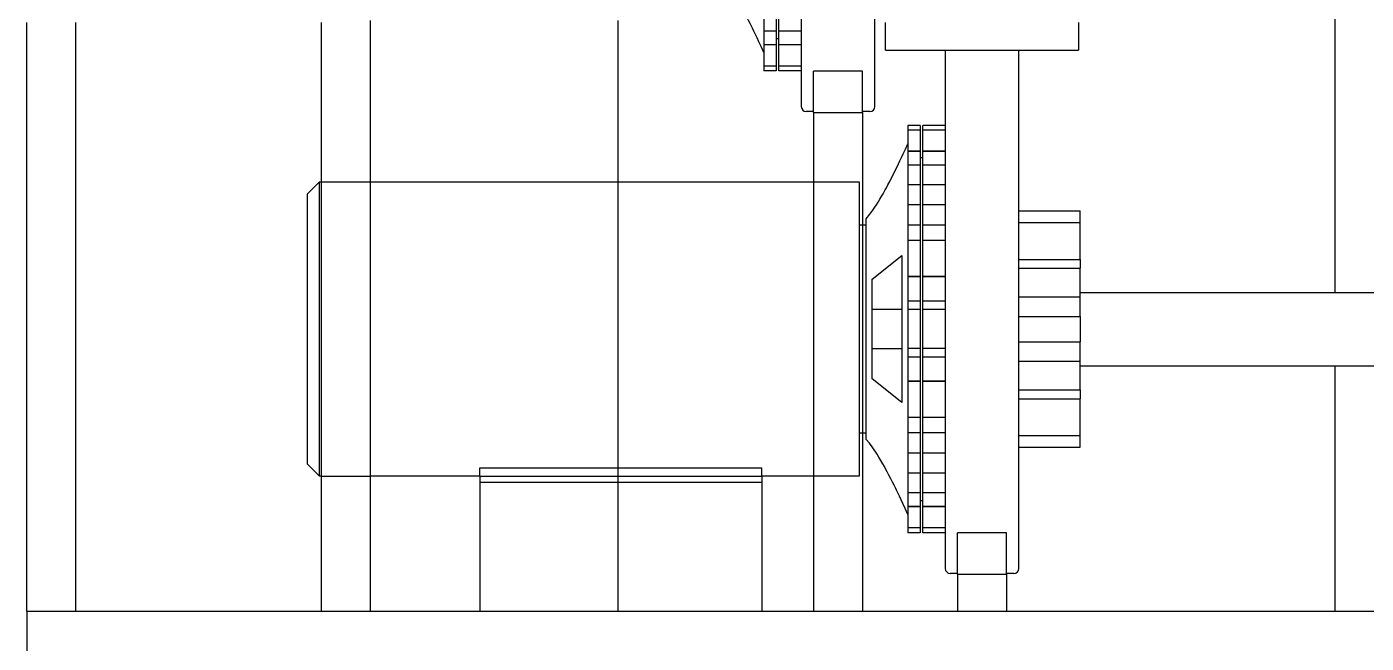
# Model space of a CAD drawing. Header units: inches. Extents: x 1687 to 2128, y 1222 to 1501.
# Drawn here: x 1939.6 to 1994.2, y 1292.6 to 1317.7 of the extents above; entities that cross this region are included whole.
import ezdxf

# ---------------------------------------------------------------- set-up
doc = ezdxf.new("R2010")
doc.units = ezdxf.units.IN
doc.header["$MEASUREMENT"] = 0
for name, color, linetype in [('External Disconnect 1 H1', 7, 'Continuous'), ('No External Disconnect H1', 7, 'Continuous'), ('WDPUMP', 7, 'Continuous'), ('WEPC', 7, 'Continuous'), ('WSPUMP', 7, 'Continuous')]:
    doc.layers.add(name, color=color, linetype=linetype)

msp = doc.modelspace()

# ---------------------------------------------------------------- linework, layer by layer
at = {"color": 0, "linetype": 'Continuous'}
for q in [(2058.4461, 1293.8642), (1939.5656, 1285.8642), (2058.4461, 1293.8642), (1939.5656, 1285.8642)]:
    msp.add_line((1939.5656, 1293.8642), q, dxfattribs=at)
at = {"layer": 'External Disconnect 1 H1', "color": 0, "linetype": 'Continuous'}
for p, q in [((1951.5656, 1317.8642), (1951.5656, 1293.8642)), ((1951.5656, 1317.8642), (1951.5656, 1293.8642)), ((1953.5656, 1317.8642), (1953.5656, 1293.8642)), ((1953.5656, 1317.8642), (1953.5656, 1293.8642))]:
    msp.add_line(p, q, dxfattribs=at)
at = {"layer": 'No External Disconnect H1', "color": 0, "linetype": 'Continuous'}
for p, q in [((1951.5656, 1311.3642), (1953.5656, 1311.3642)), ((1951.5656, 1311.3642), (1953.5656, 1311.3642)), ((1951.5656, 1299.3642), (1953.5656, 1299.3642)), ((1951.5656, 1299.3642), (1953.5656, 1299.3642))]:
    msp.add_line(p, q, dxfattribs=at)
at = {"layer": 'WDPUMP', "color": 0, "linetype": 'Continuous'}
for p, q in [((1971.1414, 1328.3247), (1971.1414, 1314.4329)), ((1974.1414, 1314.4329), (1974.1414, 1328.3247)), ((1992.9018, 1306.8576), (1992.9018, 1322.6913)), ((1969.6164, 1318.3207), (1969.6164, 1317.5161)), ((1970.1164, 1318.3207), (1970.1164, 1317.5161)), ((1970.2244, 1317.5161), (1970.2244, 1318.3207)), ((1953.5656, 1317.9479), (1953.5656, 1293.8642)), ((1963.6664, 1317.9479), (1963.6664, 1293.8642)), ((1974.5739, 1316.7392), (1974.5739, 1317.8642)), ((1982.4489, 1317.8642), (1982.4489, 1316.7392)), ((1970.1164, 1317.5161), (1969.6164, 1317.5161)), ((1969.6164, 1317.5161), (1969.6164, 1316.9606)), ((1970.1164, 1317.5161), (1970.1164, 1316.9606)), ((1970.2244, 1317.1979), (1970.1164, 1317.1979)), ((1971.1414, 1317.5161), (1970.2244, 1317.5161)), ((1970.2244, 1316.9606), (1970.2244, 1317.5161)), ((1969.6164, 1316.9606), (1969.6164, 1316.949)), ((1970.1164, 1316.9606), (1969.6164, 1316.9606)), ((1970.1164, 1316.949), (1969.6164, 1316.949)), ((1969.6164, 1316.949), (1969.6164, 1316.0862)), ((1970.1164, 1316.9608), (1970.1164, 1316.949)), ((1970.1164, 1316.949), (1970.1164, 1316.0862)), ((1970.2244, 1316.949), (1970.2244, 1316.9608)), ((1971.1414, 1316.9606), (1970.2244, 1316.9606)), ((1971.1414, 1316.949), (1970.2244, 1316.949)), ((1970.2244, 1316.0862), (1970.2244, 1316.949)), ((1974.5739, 1316.7392), (1982.4489, 1316.7392)), ((1977.0114, 1316.7392), (1977.0114, 1309.491)), ((1980.0114, 1309.491), (1980.0114, 1316.7392)), ((1970.1164, 1316.0862), (1969.6164, 1316.0862)), ((1969.6164, 1316.0862), (1969.6164, 1315.8911)), ((1970.1164, 1316.0862), (1970.1164, 1315.8911)), ((1971.1414, 1316.0862), (1970.2244, 1316.0862)), ((1970.2244, 1315.8911), (1970.2244, 1316.0862)), ((1970.1164, 1315.8911), (1969.6164, 1315.8911)), ((1971.1414, 1315.8911), (1970.2244, 1315.8911)), ((1973.6414, 1315.886), (1971.6414, 1315.886)), ((1971.6414, 1314.1979), (1971.6414, 1315.886)), ((1973.6414, 1314.1979), (1973.6414, 1315.886)), ((1971.6414, 1314.2329), (1971.3414, 1314.2329)), ((1971.6414, 1314.1979), (1973.6414, 1314.1979)), ((1971.6414, 1314.1979), (1971.6414, 1293.8642)), ((1973.9414, 1314.2329), (1973.6414, 1314.2329)), ((1973.6414, 1314.1979), (1973.6414, 1293.8642)), ((1975.9864, 1313.6709), (1975.4864, 1313.6709)), ((1975.4864, 1313.6709), (1975.4864, 1313.4758)), ((1975.9864, 1313.6709), (1975.4864, 1313.6709)), ((1975.4864, 1313.6709), (1975.4864, 1313.6709)), ((1975.9864, 1313.4758), (1975.4864, 1313.4758)), ((1975.4864, 1313.4758), (1975.4864, 1312.613)), ((1975.9864, 1313.6709), (1975.9864, 1313.4758)), ((1975.9864, 1313.6709), (1975.9864, 1313.6709)), ((1975.9864, 1313.4758), (1975.9864, 1312.613)), ((1977.0114, 1313.671), (1976.0944, 1313.6709)), ((1977.0114, 1313.6709), (1976.0944, 1313.6709)), ((1976.0944, 1313.4758), (1976.0944, 1313.6709)), ((1976.0944, 1313.6709), (1976.0944, 1313.6709)), ((1977.0114, 1313.4758), (1976.0944, 1313.4758)), ((1976.0944, 1312.613), (1976.0944, 1313.4758)), ((1975.4864, 1312.613), (1975.4864, 1312.6013)), ((1975.9864, 1312.613), (1975.4864, 1312.613)), ((1975.9864, 1312.6013), (1975.4864, 1312.6013)), ((1975.4864, 1312.6013), (1975.4864, 1312.0457)), ((1975.9864, 1312.613), (1975.9864, 1312.6015)), ((1975.9864, 1312.6013), (1975.9864, 1312.0457)), ((1975.9864, 1312.3642), (1976.0944, 1312.3642)), ((1977.0114, 1312.613), (1976.0944, 1312.613)), ((1976.0944, 1312.6015), (1976.0944, 1312.613)), ((1977.0114, 1312.6013), (1976.0944, 1312.6013)), ((1976.0944, 1312.0457), (1976.0944, 1312.6013)), ((1975.9864, 1312.0457), (1975.4864, 1312.0457)), ((1975.4864, 1312.0457), (1975.4864, 1311.2411)), ((1975.9864, 1312.0457), (1975.9864, 1311.2411)), ((1977.0114, 1312.0457), (1976.0944, 1312.0457)), ((1976.0944, 1311.2411), (1976.0944, 1312.0457)), ((1950.9954, 1310.8642), (1951.4954, 1311.3642)), ((1951.4954, 1311.3642), (1951.5656, 1311.3642)), ((1951.4954, 1299.3642), (1951.4954, 1311.3642)), ((1963.6664, 1311.3642), (1973.5054, 1311.3642)), ((1973.5054, 1311.3642), (1973.5054, 1299.3642)), ((1975.4864, 1311.2411), (1975.4864, 1310.4299)), ((1975.9864, 1311.2411), (1975.4864, 1311.2411)), ((1975.9864, 1311.2411), (1975.9864, 1310.4303)), ((1977.0114, 1311.2411), (1976.0944, 1311.2411)), ((1976.0944, 1310.4303), (1976.0944, 1311.2411)), ((1950.9954, 1310.8642), (1950.9954, 1299.8642)), ((1975.9864, 1310.4299), (1975.4864, 1310.4299)), ((1975.4864, 1310.4299), (1975.4864, 1309.5984)), ((1975.9864, 1310.4299), (1975.9864, 1309.5984)), ((1977.0114, 1310.4299), (1976.0944, 1310.4299)), ((1976.0944, 1309.5984), (1976.0944, 1310.4299)), ((1980.0114, 1310.1882), (1982.5114, 1310.1882)), ((1982.5114, 1309.7063), (1982.5114, 1310.1882)), ((1973.5054, 1309.6142), (1973.7864, 1309.6142)), ((1973.7864, 1300.8642), (1973.7864, 1309.8642)), ((1975.9864, 1309.5984), (1975.4864, 1309.5984)), ((1975.4864, 1309.5984), (1975.4864, 1308.9745)), ((1975.9864, 1309.5984), (1975.9864, 1308.9745)), ((1977.0114, 1309.5984), (1976.0944, 1309.5984)), ((1976.0944, 1308.9745), (1976.0944, 1309.5984)), ((1980.0114, 1309.7063), (1982.5114, 1309.7063)), ((1982.5114, 1308.2033), (1982.5114, 1309.7063)), ((1975.4864, 1308.9745), (1975.4864, 1307.5069)), ((1975.9864, 1308.9745), (1975.4864, 1308.9745)), ((1975.9864, 1308.9745), (1975.9864, 1307.5069)), ((1977.0114, 1308.9745), (1976.0944, 1308.9745)), ((1976.0944, 1307.5069), (1976.0944, 1308.9745)), ((1977.0114, 1309.491), (1977.0114, 1295.5992)), ((1980.0114, 1295.5992), (1980.0114, 1309.491)), ((1974.0364, 1307.3985), (1975.2364, 1308.3642)), ((1975.2364, 1308.3642), (1975.2364, 1302.3642)), ((1980.0114, 1308.2033), (1982.5114, 1308.2033)), ((1982.5114, 1308.2033), (1982.5114, 1307.8433)), ((1974.0364, 1303.3299), (1974.0364, 1307.3985)), ((1975.9864, 1307.5069), (1975.4864, 1307.5069)), ((1975.4864, 1307.5069), (1975.4864, 1307.4873)), ((1975.9864, 1307.4873), (1975.4864, 1307.4873)), ((1975.4864, 1307.4873), (1975.4864, 1306.5065)), ((1975.9864, 1307.5069), (1975.9864, 1307.4873)), ((1975.9864, 1307.4873), (1975.9864, 1306.5065)), ((1977.0114, 1307.5069), (1976.0944, 1307.5069)), ((1976.0944, 1307.4873), (1976.0944, 1307.5069)), ((1976.0944, 1306.5065), (1976.0944, 1307.4873)), ((1977.0114, 1307.4873), (1976.0944, 1307.4873)), ((1980.0114, 1307.8455), (1982.5114, 1307.8455)), ((1982.5114, 1306.6815), (1982.5114, 1307.8455)), ((1982.5114, 1306.8576), (2002.4489, 1306.8576)), ((1975.9864, 1306.5065), (1975.4864, 1306.5065)), ((1975.4864, 1306.5065), (1975.4864, 1306.1583)), ((1975.9864, 1306.5065), (1975.9864, 1306.1583)), ((1977.0114, 1306.5065), (1976.0944, 1306.5065)), ((1976.0944, 1306.1583), (1976.0944, 1306.5065)), ((1980.0114, 1306.6815), (1982.5114, 1306.6815)), ((1982.5114, 1305.8724), (1982.5114, 1306.6815)), ((1974.0364, 1306.1767), (1975.2364, 1306.1767)), ((1975.4864, 1306.1583), (1975.4864, 1304.5697)), ((1975.9864, 1306.1583), (1975.4864, 1306.1583)), ((1975.9864, 1306.1583), (1975.9864, 1304.5697)), ((1977.0114, 1306.1583), (1976.0944, 1306.1583)), ((1976.0944, 1304.5697), (1976.0944, 1306.1583)), ((1980.0114, 1305.8724), (1982.5114, 1305.8724)), ((1982.5114, 1305.8724), (1982.5114, 1304.8427)), ((1980.0114, 1304.8427), (1982.5114, 1304.8427)), ((1982.5114, 1304.0493), (1982.5114, 1304.8427)), ((1975.2364, 1304.5517), (1974.0364, 1304.5517)), ((1975.9864, 1304.5697), (1975.4864, 1304.5697)), ((1975.4864, 1304.5697), (1975.4864, 1304.2214)), ((1975.9864, 1304.2214), (1975.4864, 1304.2214)), ((1975.4864, 1304.2214), (1975.4864, 1303.2407)), ((1975.9864, 1304.5697), (1975.9864, 1304.2214)), ((1975.9864, 1304.2214), (1975.9864, 1303.2407)), ((1977.0114, 1304.5697), (1976.0944, 1304.5697)), ((1976.0944, 1304.2214), (1976.0944, 1304.5697)), ((1977.0114, 1304.2214), (1976.0944, 1304.2214)), ((1976.0944, 1303.2407), (1976.0944, 1304.2214)), ((1980.0114, 1304.0493), (1982.5114, 1304.0493)), ((1982.5114, 1302.8851), (1982.5114, 1304.0493)), ((1982.5114, 1303.8576), (2002.4489, 1303.8576)), ((1992.9018, 1293.8642), (1992.9018, 1303.8576)), ((1975.2364, 1302.3642), (1974.0364, 1303.3299)), ((1975.9864, 1303.2407), (1975.4864, 1303.2407)), ((1975.4864, 1303.2407), (1975.4864, 1303.2211)), ((1975.4864, 1303.2211), (1975.4864, 1301.7535)), ((1975.9864, 1303.2211), (1975.4864, 1303.2211)), ((1975.9864, 1303.2407), (1975.9864, 1303.2211)), ((1975.9864, 1303.2211), (1975.9864, 1301.7535)), ((1977.0114, 1303.2407), (1976.0944, 1303.2407)), ((1976.0944, 1303.2211), (1976.0944, 1303.2407)), ((1977.0114, 1303.2211), (1976.0944, 1303.2211)), ((1976.0944, 1301.7535), (1976.0944, 1303.2211)), ((1980.0114, 1302.8851), (1982.5114, 1302.8851)), ((1980.0114, 1302.5171), (1982.5114, 1302.5171)), ((1982.5114, 1302.8829), (1982.5114, 1302.5171)), ((1982.5114, 1301.0233), (1982.5114, 1302.5171)), ((1975.9864, 1301.7535), (1975.4864, 1301.7535)), ((1975.4864, 1301.7535), (1975.4864, 1301.1296)), ((1975.9864, 1301.7535), (1975.9864, 1301.1296)), ((1977.0114, 1301.7535), (1976.0944, 1301.7535)), ((1976.0944, 1301.1296), (1976.0944, 1301.7535)), ((1973.7864, 1301.1142), (1973.5054, 1301.1142)), ((1975.9864, 1301.1296), (1975.4864, 1301.1296)), ((1975.4864, 1301.1296), (1975.4864, 1300.2981)), ((1975.9864, 1301.1296), (1975.9864, 1300.2981)), ((1977.0114, 1301.1296), (1976.0944, 1301.1296)), ((1976.0944, 1300.2981), (1976.0944, 1301.1296)), ((1980.0114, 1301.0233), (1982.5114, 1301.0233)), ((1982.5114, 1300.5408), (1982.5114, 1301.0233)), ((1975.4864, 1300.2981), (1975.4864, 1299.487)), ((1975.9864, 1300.2981), (1975.4864, 1300.2981)), ((1975.9864, 1300.2985), (1975.9864, 1299.487)), ((1976.0944, 1299.487), (1976.0944, 1300.2985)), ((1977.0114, 1300.2981), (1976.0944, 1300.2981)), ((1980.0114, 1300.5408), (1982.5114, 1300.5408)), ((1980.0114, 1300.5402), (1982.5114, 1300.5408)), ((1982.5114, 1300.5408), (1982.5114, 1300.5408)), ((1951.4954, 1299.3642), (1950.9954, 1299.8642)), ((1963.6664, 1299.7073), (1969.5364, 1299.7073)), ((1969.5364, 1299.3642), (1969.5364, 1299.7073)), ((1951.5656, 1299.3642), (1951.4954, 1299.3642)), ((1963.6664, 1299.3642), (1969.5364, 1299.3642)), ((1973.5054, 1299.3642), (1969.5364, 1299.3642)), ((1969.5364, 1299.3642), (1969.5364, 1299.1142)), ((1975.9864, 1299.487), (1975.4864, 1299.487)), ((1975.4864, 1299.487), (1975.4864, 1298.6824)), ((1975.9864, 1299.487), (1975.9864, 1298.6824)), ((1977.0114, 1299.487), (1976.0944, 1299.487)), ((1976.0944, 1298.6824), (1976.0944, 1299.487)), ((1963.6664, 1299.1142), (1969.5364, 1299.1142)), ((1969.5364, 1299.1142), (1969.5364, 1293.8642)), ((1975.9864, 1298.6824), (1975.4864, 1298.6824)), ((1975.4864, 1298.6824), (1975.4864, 1298.1268)), ((1975.9864, 1298.6824), (1975.9864, 1298.1268)), ((1977.0114, 1298.6824), (1976.0944, 1298.6824)), ((1976.0944, 1298.1268), (1976.0944, 1298.6824)), ((1975.4864, 1298.1268), (1975.4864, 1298.1152)), ((1975.9864, 1298.1268), (1975.4864, 1298.1268)), ((1975.9864, 1298.1152), (1975.4864, 1298.1152)), ((1975.4864, 1298.1152), (1975.4864, 1297.2524)), ((1976.0944, 1298.3642), (1975.9864, 1298.3642)), ((1975.9864, 1298.127), (1975.9864, 1298.1152)), ((1975.9864, 1298.1152), (1975.9864, 1297.2524)), ((1976.0944, 1298.1152), (1976.0944, 1298.127)), ((1977.0114, 1298.1268), (1976.0944, 1298.1268)), ((1977.0114, 1298.1152), (1976.0944, 1298.1152)), ((1976.0944, 1297.2524), (1976.0944, 1298.1152)), ((1975.9864, 1297.2524), (1975.4864, 1297.2524)), ((1975.4864, 1297.2524), (1975.4864, 1297.0574)), ((1975.9864, 1297.0574), (1975.4864, 1297.0574)), ((1975.9864, 1297.2524), (1975.9864, 1297.0574)), ((1977.0114, 1297.2524), (1976.0944, 1297.2524)), ((1976.0944, 1297.0574), (1976.0944, 1297.2524)), ((1977.0114, 1297.0574), (1976.0944, 1297.0574)), ((1979.5114, 1297.0523), (1977.5114, 1297.0523)), ((1977.5114, 1295.3642), (1977.5114, 1297.0523)), ((1979.5114, 1295.3642), (1979.5114, 1297.0523)), ((1977.5114, 1295.3992), (1977.2114, 1295.3992)), ((1977.5114, 1295.3642), (1979.5114, 1295.3642)), ((1977.5114, 1295.3642), (1977.5114, 1293.8642)), ((1979.8114, 1295.3992), (1979.5114, 1295.3992)), ((1979.5114, 1295.3992), (1979.5114, 1293.8642))]:
    msp.add_line(p, q, dxfattribs=at)
at = {"layer": 'WDPUMP', "color": 0, "linetype": 'Continuous', "flags": 128}
for points in [[(1969.6164, 1316.6389), (1969.5067, 1316.8793), (1969.4146, 1317.0784), (1969.3395, 1317.2388), (1969.2721, 1317.3813), (1969.2091, 1317.5128), (1969.1507, 1317.6336), (1969.1078, 1317.7212), (1969.0557, 1317.8267), (1968.9944, 1317.9494), (1968.9239, 1318.0883), (1968.846, 1318.2389), (1968.7768, 1318.37), (1968.7198, 1318.4757), (1968.6596, 1318.5855), (1968.5959, 1318.6989), (1968.5187, 1318.8327), (1968.4345, 1318.9737), (1968.3591, 1319.0951), (1968.3065, 1319.1769), (1968.2432, 1319.272), (1968.1571, 1319.3953), (1968.0482, 1319.5404), (1967.9164, 1319.6979)], [(1973.7864, 1309.8642), (1973.9368, 1310.0456), (1974.0566, 1310.2082), (1974.1459, 1310.3387), (1974.2088, 1310.4352), (1974.2744, 1310.5395), (1974.348, 1310.6606), (1974.424, 1310.79), (1974.4763, 1310.8815), (1974.5217, 1310.9624), (1974.562, 1311.0354), (1974.6116, 1311.1267), (1974.6736, 1311.2426), (1974.7479, 1311.3844), (1974.8239, 1311.5325), (1974.9147, 1311.7133), (1974.9875, 1311.8607), (1975.0441, 1311.9768), (1975.1008, 1312.0944), (1975.1615, 1312.2218), (1975.2251, 1312.3564), (1975.2971, 1312.5106), (1975.3842, 1312.6991), (1975.4864, 1312.9232)], [(1975.4864, 1297.8052), (1975.3767, 1298.0456), (1975.2846, 1298.2447), (1975.2095, 1298.4051), (1975.1421, 1298.5476), (1975.0791, 1298.6791), (1975.0207, 1298.7999), (1974.9778, 1298.8875), (1974.9257, 1298.993), (1974.8644, 1299.1157), (1974.7939, 1299.2546), (1974.716, 1299.4052), (1974.6468, 1299.5363), (1974.5898, 1299.6419), (1974.5296, 1299.7518), (1974.4659, 1299.8652), (1974.3887, 1299.9989), (1974.3045, 1300.14), (1974.2291, 1300.2614), (1974.1765, 1300.3432), (1974.1132, 1300.4383), (1974.0271, 1300.5616), (1973.9182, 1300.7067), (1973.7864, 1300.8642)]]:
    msp.add_lwpolyline(points, dxfattribs=at)
at = {"layer": 'WDPUMP', "color": 0, "linetype": 'Continuous'}
for centre, start, end in [((1971.3414, 1314.4329), 180, 270), ((1973.9414, 1314.4329), 270, 0), ((1977.2114, 1295.5992), 180, 270), ((1979.8114, 1295.5992), 270, 0)]:
    msp.add_arc(centre, 0.2, start, end, dxfattribs=at)
at = {"layer": 'WEPC', "color": 0, "linetype": 'Continuous'}
for p, q in [((1939.5656, 1293.8642), (1939.5656, 1317.8642)), ((1939.5656, 1293.8642), (1939.5656, 1317.8642)), ((1941.5656, 1293.8642), (1941.5656, 1317.8642)), ((1941.5656, 1293.8642), (1941.5656, 1317.8642))]:
    msp.add_line(p, q, dxfattribs=at)
at = {"layer": 'WSPUMP', "color": 0, "linetype": 'Continuous'}
for p, q in [((1974.5739, 1316.7392), (1974.5739, 1317.8642)), ((1982.4489, 1317.8642), (1982.4489, 1316.7392)), ((1974.5739, 1316.7392), (1982.4489, 1316.7392)), ((1977.0114, 1316.7392), (1977.0114, 1309.491)), ((1980.0114, 1309.491), (1980.0114, 1316.7392)), ((1975.9864, 1313.6709), (1975.4864, 1313.6709)), ((1975.4864, 1313.6709), (1975.4864, 1313.4758)), ((1975.9864, 1313.6709), (1975.4864, 1313.6709)), ((1975.4864, 1313.6709), (1975.4864, 1313.6709)), ((1975.9864, 1313.4758), (1975.4864, 1313.4758)), ((1975.4864, 1313.4758), (1975.4864, 1312.613)), ((1975.9864, 1313.6709), (1975.9864, 1313.4758)), ((1975.9864, 1313.6709), (1975.9864, 1313.6709)), ((1975.9864, 1313.4758), (1975.9864, 1312.613)), ((1977.0114, 1313.671), (1976.0944, 1313.6709)), ((1977.0114, 1313.6709), (1976.0944, 1313.6709)), ((1976.0944, 1313.4758), (1976.0944, 1313.6709)), ((1976.0944, 1313.6709), (1976.0944, 1313.6709)), ((1977.0114, 1313.4758), (1976.0944, 1313.4758)), ((1976.0944, 1312.613), (1976.0944, 1313.4758)), ((1975.4864, 1312.613), (1975.4864, 1312.6013)), ((1975.9864, 1312.613), (1975.4864, 1312.613)), ((1975.9864, 1312.6013), (1975.4864, 1312.6013)), ((1975.4864, 1312.6013), (1975.4864, 1312.0457)), ((1975.9864, 1312.613), (1975.9864, 1312.6015)), ((1975.9864, 1312.6013), (1975.9864, 1312.0457)), ((1975.9864, 1312.3642), (1976.0944, 1312.3642)), ((1977.0114, 1312.613), (1976.0944, 1312.613)), ((1976.0944, 1312.6015), (1976.0944, 1312.613)), ((1977.0114, 1312.6013), (1976.0944, 1312.6013)), ((1976.0944, 1312.0457), (1976.0944, 1312.6013)), ((1975.9864, 1312.0457), (1975.4864, 1312.0457)), ((1975.4864, 1312.0457), (1975.4864, 1311.2411)), ((1975.9864, 1312.0457), (1975.9864, 1311.2411)), ((1977.0114, 1312.0457), (1976.0944, 1312.0457)), ((1976.0944, 1311.2411), (1976.0944, 1312.0457)), ((1950.9954, 1310.8642), (1951.4954, 1311.3642)), ((1951.4954, 1311.3642), (1951.5656, 1311.3642)), ((1951.4954, 1299.3642), (1951.4954, 1311.3642)), ((1953.5656, 1311.3642), (1973.5054, 1311.3642)), ((1973.5054, 1311.3642), (1973.5054, 1299.3642)), ((1975.4864, 1311.2411), (1975.4864, 1310.4299)), ((1975.9864, 1311.2411), (1975.4864, 1311.2411)), ((1975.9864, 1311.2411), (1975.9864, 1310.4303)), ((1977.0114, 1311.2411), (1976.0944, 1311.2411)), ((1976.0944, 1310.4303), (1976.0944, 1311.2411)), ((1950.9954, 1310.8642), (1950.9954, 1299.8642)), ((1975.9864, 1310.4299), (1975.4864, 1310.4299)), ((1975.4864, 1310.4299), (1975.4864, 1309.5984)), ((1975.9864, 1310.4299), (1975.9864, 1309.5984)), ((1977.0114, 1310.4299), (1976.0944, 1310.4299)), ((1976.0944, 1309.5984), (1976.0944, 1310.4299)), ((1980.0114, 1310.1882), (1982.5114, 1310.1882)), ((1982.5114, 1309.7063), (1982.5114, 1310.1882)), ((1973.5054, 1309.6142), (1973.7864, 1309.6142)), ((1973.7864, 1300.8642), (1973.7864, 1309.8642)), ((1975.9864, 1309.5984), (1975.4864, 1309.5984)), ((1975.4864, 1309.5984), (1975.4864, 1308.9745)), ((1975.9864, 1309.5984), (1975.9864, 1308.9745)), ((1977.0114, 1309.5984), (1976.0944, 1309.5984)), ((1976.0944, 1308.9745), (1976.0944, 1309.5984)), ((1980.0114, 1309.7063), (1982.5114, 1309.7063)), ((1982.5114, 1308.2033), (1982.5114, 1309.7063)), ((1975.4864, 1308.9745), (1975.4864, 1307.5069)), ((1975.9864, 1308.9745), (1975.4864, 1308.9745)), ((1975.9864, 1308.9745), (1975.9864, 1307.5069)), ((1977.0114, 1308.9745), (1976.0944, 1308.9745)), ((1976.0944, 1307.5069), (1976.0944, 1308.9745)), ((1977.0114, 1309.491), (1977.0114, 1295.5992)), ((1980.0114, 1295.5992), (1980.0114, 1309.491)), ((1974.0364, 1307.3985), (1975.2364, 1308.3642)), ((1975.2364, 1308.3642), (1975.2364, 1302.3642)), ((1980.0114, 1308.2033), (1982.5114, 1308.2033)), ((1982.5114, 1308.2033), (1982.5114, 1307.8433)), ((1974.0364, 1303.3299), (1974.0364, 1307.3985)), ((1975.9864, 1307.5069), (1975.4864, 1307.5069)), ((1975.4864, 1307.5069), (1975.4864, 1307.4873)), ((1975.9864, 1307.4873), (1975.4864, 1307.4873)), ((1975.4864, 1307.4873), (1975.4864, 1306.5065)), ((1975.9864, 1307.5069), (1975.9864, 1307.4873)), ((1975.9864, 1307.4873), (1975.9864, 1306.5065)), ((1977.0114, 1307.5069), (1976.0944, 1307.5069)), ((1976.0944, 1307.4873), (1976.0944, 1307.5069)), ((1976.0944, 1306.5065), (1976.0944, 1307.4873)), ((1977.0114, 1307.4873), (1976.0944, 1307.4873)), ((1980.0114, 1307.8455), (1982.5114, 1307.8455)), ((1982.5114, 1306.6815), (1982.5114, 1307.8455)), ((1982.5114, 1306.8576), (2002.4489, 1306.8576)), ((1975.9864, 1306.5065), (1975.4864, 1306.5065)), ((1975.4864, 1306.5065), (1975.4864, 1306.1583)), ((1975.9864, 1306.5065), (1975.9864, 1306.1583)), ((1977.0114, 1306.5065), (1976.0944, 1306.5065)), ((1976.0944, 1306.1583), (1976.0944, 1306.5065)), ((1980.0114, 1306.6815), (1982.5114, 1306.6815)), ((1982.5114, 1305.8724), (1982.5114, 1306.6815)), ((1974.0364, 1306.1767), (1975.2364, 1306.1767)), ((1975.4864, 1306.1583), (1975.4864, 1304.5697)), ((1975.9864, 1306.1583), (1975.4864, 1306.1583)), ((1975.9864, 1306.1583), (1975.9864, 1304.5697)), ((1977.0114, 1306.1583), (1976.0944, 1306.1583)), ((1976.0944, 1304.5697), (1976.0944, 1306.1583)), ((1980.0114, 1305.8724), (1982.5114, 1305.8724)), ((1982.5114, 1305.8724), (1982.5114, 1304.8427)), ((1980.0114, 1304.8427), (1982.5114, 1304.8427)), ((1982.5114, 1304.0493), (1982.5114, 1304.8427)), ((1975.2364, 1304.5517), (1974.0364, 1304.5517)), ((1975.9864, 1304.5697), (1975.4864, 1304.5697)), ((1975.4864, 1304.5697), (1975.4864, 1304.2214)), ((1975.9864, 1304.2214), (1975.4864, 1304.2214)), ((1975.4864, 1304.2214), (1975.4864, 1303.2407)), ((1975.9864, 1304.5697), (1975.9864, 1304.2214)), ((1975.9864, 1304.2214), (1975.9864, 1303.2407)), ((1977.0114, 1304.5697), (1976.0944, 1304.5697)), ((1976.0944, 1304.2214), (1976.0944, 1304.5697)), ((1977.0114, 1304.2214), (1976.0944, 1304.2214)), ((1976.0944, 1303.2407), (1976.0944, 1304.2214)), ((1980.0114, 1304.0493), (1982.5114, 1304.0493)), ((1982.5114, 1302.8851), (1982.5114, 1304.0493)), ((1982.5114, 1303.8576), (2002.4489, 1303.8576)), ((1975.2364, 1302.3642), (1974.0364, 1303.3299)), ((1975.9864, 1303.2407), (1975.4864, 1303.2407)), ((1975.4864, 1303.2407), (1975.4864, 1303.2211)), ((1975.4864, 1303.2211), (1975.4864, 1301.7535)), ((1975.9864, 1303.2211), (1975.4864, 1303.2211)), ((1975.9864, 1303.2407), (1975.9864, 1303.2211)), ((1975.9864, 1303.2211), (1975.9864, 1301.7535)), ((1977.0114, 1303.2407), (1976.0944, 1303.2407)), ((1976.0944, 1303.2211), (1976.0944, 1303.2407)), ((1977.0114, 1303.2211), (1976.0944, 1303.2211)), ((1976.0944, 1301.7535), (1976.0944, 1303.2211)), ((1980.0114, 1302.8851), (1982.5114, 1302.8851)), ((1980.0114, 1302.5171), (1982.5114, 1302.5171)), ((1982.5114, 1302.8829), (1982.5114, 1302.5171)), ((1982.5114, 1301.0233), (1982.5114, 1302.5171)), ((1975.9864, 1301.7535), (1975.4864, 1301.7535)), ((1975.4864, 1301.7535), (1975.4864, 1301.1296)), ((1975.9864, 1301.7535), (1975.9864, 1301.1296)), ((1977.0114, 1301.7535), (1976.0944, 1301.7535)), ((1976.0944, 1301.1296), (1976.0944, 1301.7535)), ((1973.7864, 1301.1142), (1973.5054, 1301.1142)), ((1975.9864, 1301.1296), (1975.4864, 1301.1296)), ((1975.4864, 1301.1296), (1975.4864, 1300.2981)), ((1975.9864, 1301.1296), (1975.9864, 1300.2981)), ((1977.0114, 1301.1296), (1976.0944, 1301.1296)), ((1976.0944, 1300.2981), (1976.0944, 1301.1296)), ((1980.0114, 1301.0233), (1982.5114, 1301.0233)), ((1982.5114, 1300.5408), (1982.5114, 1301.0233)), ((1975.4864, 1300.2981), (1975.4864, 1299.487)), ((1975.9864, 1300.2981), (1975.4864, 1300.2981)), ((1975.9864, 1300.2985), (1975.9864, 1299.487)), ((1976.0944, 1299.487), (1976.0944, 1300.2985)), ((1977.0114, 1300.2981), (1976.0944, 1300.2981)), ((1980.0114, 1300.5408), (1982.5114, 1300.5408)), ((1980.0114, 1300.5402), (1982.5114, 1300.5408)), ((1982.5114, 1300.5408), (1982.5114, 1300.5408)), ((1951.4954, 1299.3642), (1950.9954, 1299.8642)), ((1958.0364, 1299.7073), (1969.5364, 1299.7073)), ((1958.0364, 1299.3642), (1958.0364, 1299.7073)), ((1969.5364, 1299.3642), (1969.5364, 1299.7073)), ((1951.5656, 1299.3642), (1951.4954, 1299.3642)), ((1958.0364, 1299.3642), (1953.5656, 1299.3642)), ((1958.0364, 1299.3642), (1969.5364, 1299.3642)), ((1958.0364, 1299.3642), (1958.0364, 1299.1142)), ((1973.5054, 1299.3642), (1969.5364, 1299.3642)), ((1969.5364, 1299.3642), (1969.5364, 1299.1142)), ((1975.9864, 1299.487), (1975.4864, 1299.487)), ((1975.4864, 1299.487), (1975.4864, 1298.6824)), ((1975.9864, 1299.487), (1975.9864, 1298.6824)), ((1977.0114, 1299.487), (1976.0944, 1299.487)), ((1976.0944, 1298.6824), (1976.0944, 1299.487)), ((1958.0364, 1299.1142), (1969.5364, 1299.1142)), ((1958.0364, 1299.1142), (1958.0364, 1293.8642)), ((1969.5364, 1299.1142), (1969.5364, 1293.8642)), ((1975.9864, 1298.6824), (1975.4864, 1298.6824)), ((1975.4864, 1298.6824), (1975.4864, 1298.1268)), ((1975.9864, 1298.6824), (1975.9864, 1298.1268)), ((1977.0114, 1298.6824), (1976.0944, 1298.6824)), ((1976.0944, 1298.1268), (1976.0944, 1298.6824)), ((1975.4864, 1298.1268), (1975.4864, 1298.1152)), ((1975.9864, 1298.1268), (1975.4864, 1298.1268)), ((1975.9864, 1298.1152), (1975.4864, 1298.1152)), ((1975.4864, 1298.1152), (1975.4864, 1297.2524)), ((1976.0944, 1298.3642), (1975.9864, 1298.3642)), ((1975.9864, 1298.127), (1975.9864, 1298.1152)), ((1975.9864, 1298.1152), (1975.9864, 1297.2524)), ((1976.0944, 1298.1152), (1976.0944, 1298.127)), ((1977.0114, 1298.1268), (1976.0944, 1298.1268)), ((1977.0114, 1298.1152), (1976.0944, 1298.1152)), ((1976.0944, 1297.2524), (1976.0944, 1298.1152)), ((1975.9864, 1297.2524), (1975.4864, 1297.2524)), ((1975.4864, 1297.2524), (1975.4864, 1297.0574)), ((1975.9864, 1297.0574), (1975.4864, 1297.0574)), ((1975.9864, 1297.2524), (1975.9864, 1297.0574)), ((1977.0114, 1297.2524), (1976.0944, 1297.2524)), ((1976.0944, 1297.0574), (1976.0944, 1297.2524)), ((1977.0114, 1297.0574), (1976.0944, 1297.0574)), ((1979.5114, 1297.0523), (1977.5114, 1297.0523)), ((1977.5114, 1295.3642), (1977.5114, 1297.0523)), ((1979.5114, 1295.3642), (1979.5114, 1297.0523)), ((1977.5114, 1295.3992), (1977.2114, 1295.3992)), ((1977.5114, 1295.3642), (1979.5114, 1295.3642)), ((1977.5114, 1295.3642), (1977.5114, 1293.8642)), ((1979.8114, 1295.3992), (1979.5114, 1295.3992)), ((1979.5114, 1295.3992), (1979.5114, 1293.8642))]:
    msp.add_line(p, q, dxfattribs=at)
at = {"layer": 'WSPUMP', "color": 0, "linetype": 'Continuous', "flags": 128}
for points in [[(1973.7864, 1309.8642), (1973.9368, 1310.0456), (1974.0566, 1310.2082), (1974.1459, 1310.3387), (1974.2088, 1310.4352), (1974.2744, 1310.5395), (1974.348, 1310.6606), (1974.424, 1310.79), (1974.4763, 1310.8815), (1974.5217, 1310.9624), (1974.562, 1311.0354), (1974.6116, 1311.1267), (1974.6736, 1311.2426), (1974.7479, 1311.3844), (1974.8239, 1311.5325), (1974.9147, 1311.7133), (1974.9875, 1311.8607), (1975.0441, 1311.9768), (1975.1008, 1312.0944), (1975.1615, 1312.2218), (1975.2251, 1312.3564), (1975.2971, 1312.5106), (1975.3842, 1312.6991), (1975.4864, 1312.9232)], [(1975.4864, 1297.8052), (1975.3767, 1298.0456), (1975.2846, 1298.2447), (1975.2095, 1298.4051), (1975.1421, 1298.5476), (1975.0791, 1298.6791), (1975.0207, 1298.7999), (1974.9778, 1298.8875), (1974.9257, 1298.993), (1974.8644, 1299.1157), (1974.7939, 1299.2546), (1974.716, 1299.4052), (1974.6468, 1299.5363), (1974.5898, 1299.6419), (1974.5296, 1299.7518), (1974.4659, 1299.8652), (1974.3887, 1299.9989), (1974.3045, 1300.14), (1974.2291, 1300.2614), (1974.1765, 1300.3432), (1974.1132, 1300.4383), (1974.0271, 1300.5616), (1973.9182, 1300.7067), (1973.7864, 1300.8642)]]:
    msp.add_lwpolyline(points, dxfattribs=at)
at = {"layer": 'WSPUMP', "color": 0, "linetype": 'Continuous'}
for centre, start, end in [((1977.2114, 1295.5992), 180, 270), ((1979.8114, 1295.5992), 270, 0)]:
    msp.add_arc(centre, 0.2, start, end, dxfattribs=at)

doc.saveas('drawing.dxf')
